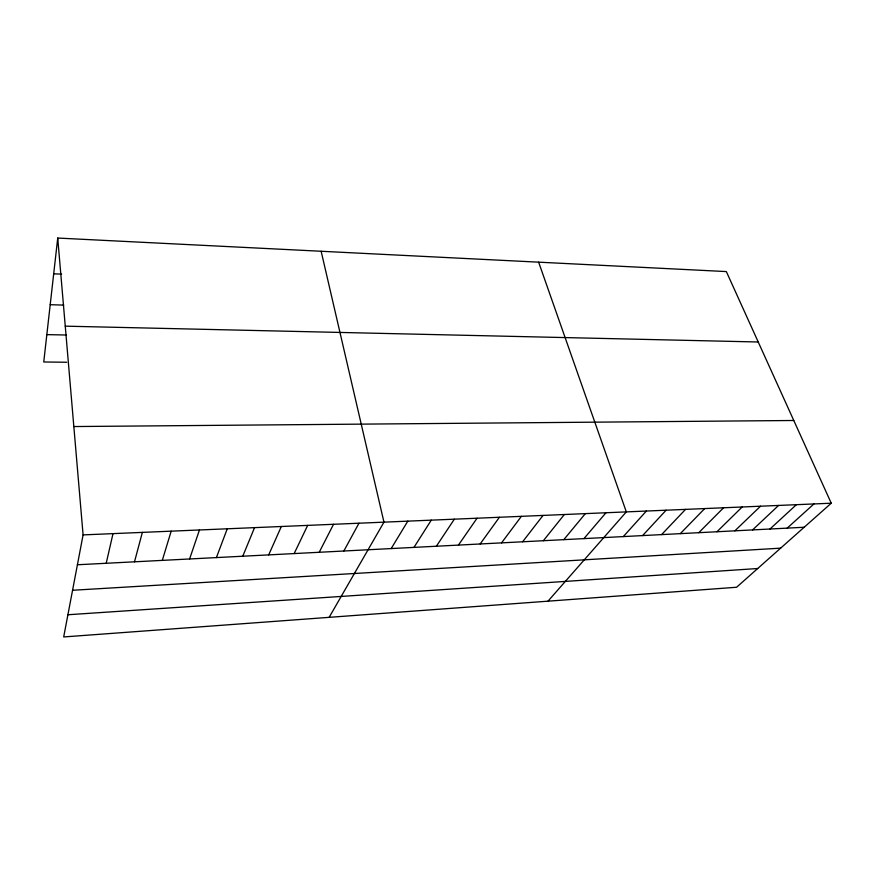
<?xml version="1.0" encoding="UTF-8"?>
<svg xmlns="http://www.w3.org/2000/svg" width="875" height="875" viewBox="0 0 875 875"><rect width="100%" height="100%" fill="white"/><g stroke="black" fill="none" stroke-linecap="round" stroke-linejoin="round"><path stroke-width="1.31" d="M57.728 238.055L83.092 534.898L63.689 636.945L736.597 587.256L831.25 503.212L726.338 271.578L57.728 238.055L43.75 361.987L66.708 362.25M106.214 563.27L113.006 533.63M134.498 561.816L142.362 532.394M162.291 560.383L171.183 531.169M189.591 558.972L199.467 529.966M216.409 557.583L227.248 528.795M242.769 556.227L254.537 527.636M268.691 554.892L281.334 526.498M294.164 553.569L307.672 525.394M319.211 552.278L333.539 524.289M343.842 551.009L358.969 523.217M329.142 617.345L383.961 522.156L321.147 251.267M391.191 548.57L407.805 521.15M413.963 547.389L431.266 520.155M436.373 546.23L454.344 519.181M458.434 545.092L477.05 518.219M480.156 543.977L499.395 517.267M501.55 542.872L521.391 516.337M522.616 541.789L543.036 515.419M543.364 540.717L564.342 514.522M563.806 539.656L585.331 513.625M583.942 538.617L605.981 512.75M547.98 601.191L626.325 511.897L538.639 262.172M623.328 536.583L646.363 511.044M642.589 535.598L666.105 510.213M661.577 534.614L685.541 509.381M680.302 533.652L704.703 508.572M698.753 532.7L723.57 507.773M716.942 531.759L742.175 506.986M734.869 530.83L760.506 506.209M752.566 529.922L778.575 505.444M770 529.014L796.381 504.689M787.205 528.128L813.936 503.945M67.911 614.753L757.695 568.52M72.559 590.264L780.642 548.155M77.416 564.758L804.169 527.253M83.092 534.898L831.25 503.212M73.839 426.552L793.778 420.492M46.834 334.622L66.511 335.016M65.264 326.156L758.22 341.994M50.214 304.697L63.722 305.102M53.692 273.82L61.6 274.127"/></g></svg>
